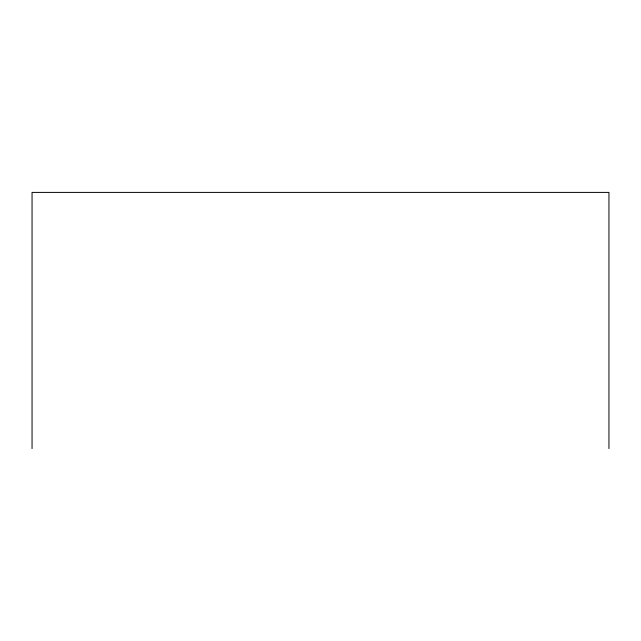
<?xml version="1.0" encoding="UTF-8"?>
<svg xmlns="http://www.w3.org/2000/svg" width="641" height="641" viewBox="0 0 641 641"><rect width="100%" height="100%" fill="white"/><g stroke="black" fill="none" stroke-linecap="round" stroke-linejoin="round"><path stroke-width="0.96" d="M608.95 448.596L608.95 192.404L32.05 192.404L32.05 448.596"/></g></svg>
